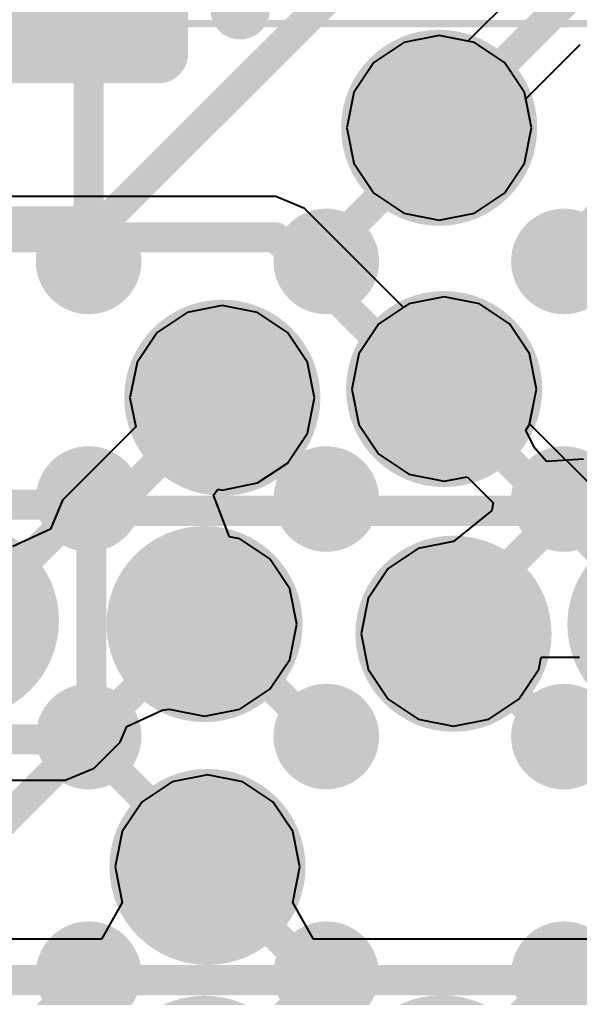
# Model space of a CAD drawing. Header units: millimetres. Extents: x 3.1 to 4.26, y 1.5 to 2.82.
# Drawn here: x 3.8263 to 3.9005, y 2.1324 to 2.262 of the extents above; entities that cross this region are included whole.
import ezdxf

# ---------------------------------------------------------------- set-up
doc = ezdxf.new("R2010")
doc.units = ezdxf.units.MM
doc.header["$MEASUREMENT"] = 0
for name, color, linetype in [('BottomLayer', 5, 'Continuous'), ('BottomOverlay', 54, 'Continuous'), ('BottomPaste', 16, 'Continuous'), ('BottomSolder', 6, 'Continuous'), ('Mechanical13', 56, 'Continuous'), ('Mechanical3', 76, 'Continuous'), ('Mechanical5', 56, 'Continuous'), ('Mechanical7', 56, 'Continuous'), ('Mechanical9', 56, 'Continuous'), ('MidLayer1', 16, 'Continuous'), ('MidLayer2', 76, 'Continuous'), ('TopLayer', 1, 'Continuous'), ('TopOverlay', 2, 'Continuous'), ('TopPaste', 8, 'Continuous'), ('TopSolder', 216, 'Continuous'), ('ViaHoleLayer', 16, 'Continuous')]:
    doc.layers.add(name, color=color, linetype=linetype)

# ---------------------------------------------------------------- blocks, each defined once
blk = doc.blocks.new('21_0735_MXM_9')
at = {"layer": 'TopLayer'}
h = blk.add_hatch(color=1, dxfattribs=at)
edge = h.paths.add_edge_path()
edge.add_arc((0.031496, 0), 0.007, 0, 360)
h = blk.add_hatch(color=1, dxfattribs=at)
edge = h.paths.add_edge_path()
edge.add_arc((0.062992, 0), 0.007, 0, 360)
h = blk.add_hatch(color=1, dxfattribs=at)
edge = h.paths.add_edge_path()
edge.add_arc((0.094488, 0), 0.007, 0, 360)
h = blk.add_hatch(color=1, dxfattribs=at)
edge = h.paths.add_edge_path()
edge.add_arc((0.125984, 0), 0.007, 0, 360)
h = blk.add_hatch(color=1, dxfattribs=at)
edge = h.paths.add_edge_path()
edge.add_arc((0.031496, -0.031496), 0.007, 0, 360)
h = blk.add_hatch(color=1, dxfattribs=at)
edge = h.paths.add_edge_path()
edge.add_arc((0.062992, -0.031496), 0.007, 0, 360)
h = blk.add_hatch(color=1, dxfattribs=at)
edge = h.paths.add_edge_path()
edge.add_arc((0.094488, -0.031496), 0.007, 0, 360)
h = blk.add_hatch(color=1, dxfattribs=at)
edge = h.paths.add_edge_path()
edge.add_arc((0.125984, -0.031496), 0.007, 0, 360)
h = blk.add_hatch(color=1, dxfattribs=at)
edge = h.paths.add_edge_path()
edge.add_arc((0.031496, -0.062992), 0.007, 0, 360)
h = blk.add_hatch(color=1, dxfattribs=at)
edge = h.paths.add_edge_path()
edge.add_arc((0.062992, -0.062992), 0.007, 0, 360)
h = blk.add_hatch(color=1, dxfattribs=at)
edge = h.paths.add_edge_path()
edge.add_arc((0.094488, -0.062992), 0.007, 0, 360)
h = blk.add_hatch(color=1, dxfattribs=at)
edge = h.paths.add_edge_path()
edge.add_arc((0.125984, -0.062992), 0.007, 0, 360)
at = {"layer": 'TopPaste'}
h = blk.add_hatch(color=8, dxfattribs=at)
edge = h.paths.add_edge_path()
edge.add_arc((0.031496, 0), 0.007, 0, 360)
h = blk.add_hatch(color=8, dxfattribs=at)
edge = h.paths.add_edge_path()
edge.add_arc((0.062992, 0), 0.007, 0, 360)
h = blk.add_hatch(color=8, dxfattribs=at)
edge = h.paths.add_edge_path()
edge.add_arc((0.094488, 0), 0.007, 0, 360)
h = blk.add_hatch(color=8, dxfattribs=at)
edge = h.paths.add_edge_path()
edge.add_arc((0.125984, 0), 0.007, 0, 360)
h = blk.add_hatch(color=8, dxfattribs=at)
edge = h.paths.add_edge_path()
edge.add_arc((0.031496, -0.031496), 0.007, 0, 360)
h = blk.add_hatch(color=8, dxfattribs=at)
edge = h.paths.add_edge_path()
edge.add_arc((0.062992, -0.031496), 0.007, 0, 360)
h = blk.add_hatch(color=8, dxfattribs=at)
edge = h.paths.add_edge_path()
edge.add_arc((0.094488, -0.031496), 0.007, 0, 360)
h = blk.add_hatch(color=8, dxfattribs=at)
edge = h.paths.add_edge_path()
edge.add_arc((0.125984, -0.031496), 0.007, 0, 360)
h = blk.add_hatch(color=8, dxfattribs=at)
edge = h.paths.add_edge_path()
edge.add_arc((0.031496, -0.062992), 0.007, 0, 360)
h = blk.add_hatch(color=8, dxfattribs=at)
edge = h.paths.add_edge_path()
edge.add_arc((0.062992, -0.062992), 0.007, 0, 360)
h = blk.add_hatch(color=8, dxfattribs=at)
edge = h.paths.add_edge_path()
edge.add_arc((0.094488, -0.062992), 0.007, 0, 360)
h = blk.add_hatch(color=8, dxfattribs=at)
edge = h.paths.add_edge_path()
edge.add_arc((0.125984, -0.062992), 0.007, 0, 360)
at = {"layer": 'TopSolder'}
h = blk.add_hatch(color=216, dxfattribs=at)
edge = h.paths.add_edge_path()
edge.add_arc((0.031496, 0), 0.007, 0, 360)
h = blk.add_hatch(color=216, dxfattribs=at)
edge = h.paths.add_edge_path()
edge.add_arc((0.062992, 0), 0.007, 0, 360)
h = blk.add_hatch(color=216, dxfattribs=at)
edge = h.paths.add_edge_path()
edge.add_arc((0.094488, 0), 0.007, 0, 360)
h = blk.add_hatch(color=216, dxfattribs=at)
edge = h.paths.add_edge_path()
edge.add_arc((0.125984, 0), 0.007, 0, 360)
h = blk.add_hatch(color=216, dxfattribs=at)
edge = h.paths.add_edge_path()
edge.add_arc((0.031496, -0.031496), 0.007, 0, 360)
h = blk.add_hatch(color=216, dxfattribs=at)
edge = h.paths.add_edge_path()
edge.add_arc((0.062992, -0.031496), 0.007, 0, 360)
h = blk.add_hatch(color=216, dxfattribs=at)
edge = h.paths.add_edge_path()
edge.add_arc((0.094488, -0.031496), 0.007, 0, 360)
h = blk.add_hatch(color=216, dxfattribs=at)
edge = h.paths.add_edge_path()
edge.add_arc((0.125984, -0.031496), 0.007, 0, 360)
h = blk.add_hatch(color=216, dxfattribs=at)
edge = h.paths.add_edge_path()
edge.add_arc((0.031496, -0.062992), 0.007, 0, 360)
h = blk.add_hatch(color=216, dxfattribs=at)
edge = h.paths.add_edge_path()
edge.add_arc((0.062992, -0.062992), 0.007, 0, 360)
h = blk.add_hatch(color=216, dxfattribs=at)
edge = h.paths.add_edge_path()
edge.add_arc((0.094488, -0.062992), 0.007, 0, 360)
h = blk.add_hatch(color=216, dxfattribs=at)
edge = h.paths.add_edge_path()
edge.add_arc((0.125984, -0.062992), 0.007, 0, 360)
at = {"layer": 'Mechanical13', "const_width": 0.001}
blk.add_lwpolyline([(0.1575, 0.1575), (0.1575, -0.1575)], dxfattribs=at)
at = {"layer": 'TopOverlay', "const_width": 0.006}
blk.add_lwpolyline([(0.1575, 0), (0.1675, 0)], dxfattribs=at)
at = {"layer": 'TopOverlay', "const_width": 0.003}
blk.add_lwpolyline([(0.156, 0, 1), (0.159, 0, 1)], format="xyb", close=True, dxfattribs=at)
blk = doc.blocks.new('FP_GRM033_0_03_MFG_B_23')
at = {"layer": 'BottomLayer'}
for points in [[(-0.01427, 0.00591), (-0.00443, 0.00591), (-0.00443, -0.00591), (-0.01427, -0.00591)], [(0.00443, 0.00591), (0.01427, 0.00591), (0.01427, -0.00591), (0.00443, -0.00591)]]:
    blk.add_hatch(color=5, dxfattribs=at).paths.add_polyline_path(points)
at = {"layer": 'BottomPaste'}
for points in [[(-0.01427, 0.00591), (-0.00443, 0.00591), (-0.00443, -0.00591), (-0.01427, -0.00591)], [(0.00443, 0.00591), (0.01427, 0.00591), (0.01427, -0.00591), (0.00443, -0.00591)]]:
    blk.add_hatch(color=16, dxfattribs=at).paths.add_polyline_path(points)
at = {"layer": 'BottomSolder'}
for points in [[(-0.01427, 0.00591), (-0.00443, 0.00591), (-0.00443, -0.00591), (-0.01427, -0.00591)], [(0.00443, 0.00591), (0.01427, 0.00591), (0.01427, -0.00591), (0.00443, -0.00591)]]:
    blk.add_hatch(color=6, dxfattribs=at).paths.add_polyline_path(points)
at = {"layer": 'BottomOverlay', "const_width": 0.00787}
for points in [[(-0.0124, 0.02126), (0.0124, 0.02126)], [(-0.0124, -0.02126), (0.0124, -0.02126)]]:
    blk.add_lwpolyline(points, dxfattribs=at)
at = {"layer": 'BottomOverlay', "const_width": 0.00394}
for points in [[(-0.01437, 0.02126, 1), (-0.01043, 0.02126, 1)], [(0.01043, 0.02126, 1), (0.01437, 0.02126, 1)], [(-0.01437, -0.02126, 1), (-0.01043, -0.02126, 1)], [(0.01043, -0.02126, 1), (0.01437, -0.02126, 1)]]:
    blk.add_lwpolyline(points, format="xyb", close=True, dxfattribs=at)
at = {"layer": 'Mechanical3', "const_width": 0.00787}
for points in [[(-0.0124, 0.0065), (0.0124, 0.0065)], [(-0.0124, 0.0065), (-0.0124, -0.0065)], [(0.0124, 0.0065), (0.0124, -0.0065)], [(-0.0124, -0.0065), (0.0124, -0.0065)]]:
    blk.add_lwpolyline(points, dxfattribs=at)
at = {"layer": 'Mechanical3', "const_width": 0.00394}
for points in [[(-0.01437, 0.0065, 1), (-0.01043, 0.0065, 1)], [(-0.01437, 0.0065, 1), (-0.01043, 0.0065, 1)], [(0.01043, 0.0065, 1), (0.01437, 0.0065, 1)], [(0.01043, 0.0065, 1), (0.01437, 0.0065, 1)], [(-0.01437, -0.0065, 1), (-0.01043, -0.0065, 1)], [(-0.01437, -0.0065, 1), (-0.01043, -0.0065, 1)], [(0.01043, -0.0065, 1), (0.01437, -0.0065, 1)], [(0.01043, -0.0065, 1), (0.01437, -0.0065, 1)]]:
    blk.add_lwpolyline(points, format="xyb", close=True, dxfattribs=at)
at = {"layer": 'Mechanical5', "const_width": 0.00787}
for points in [[(-0.01821, 0.01043), (0.01821, 0.01043)], [(-0.01821, 0.01043), (-0.01821, -0.01043)], [(0.01821, 0.01043), (0.01821, -0.01043)], [(-0.01821, -0.01043), (0.01821, -0.01043)]]:
    blk.add_lwpolyline(points, dxfattribs=at)
at = {"layer": 'Mechanical5', "const_width": 0.00394}
for points in [[(-0.02018, 0.01043, 1), (-0.01624, 0.01043, 1)], [(-0.02018, 0.01043, 1), (-0.01624, 0.01043, 1)], [(0.01624, 0.01043, 1), (0.02018, 0.01043, 1)], [(0.01624, 0.01043, 1), (0.02018, 0.01043, 1)], [(-0.02018, -0.01043, 1), (-0.01624, -0.01043, 1)], [(-0.02018, -0.01043, 1), (-0.01624, -0.01043, 1)], [(0.01624, -0.01043, 1), (0.02018, -0.01043, 1)], [(0.01624, -0.01043, 1), (0.02018, -0.01043, 1)]]:
    blk.add_lwpolyline(points, format="xyb", close=True, dxfattribs=at)
at = {"layer": 'Mechanical7', "const_width": 0.00787}
for points in [[(-0.01821, 0.01043), (0.01821, 0.01043)], [(-0.01821, 0.01043), (-0.01821, -0.01043)], [(0.01821, 0.01043), (0.01821, -0.01043)], [(-0.01821, -0.01043), (0.01821, -0.01043)]]:
    blk.add_lwpolyline(points, dxfattribs=at)
at = {"layer": 'Mechanical7', "const_width": 0.00394}
for points in [[(-0.02018, 0.01043, 1), (-0.01624, 0.01043, 1)], [(-0.02018, 0.01043, 1), (-0.01624, 0.01043, 1)], [(0.01624, 0.01043, 1), (0.02018, 0.01043, 1)], [(0.01624, 0.01043, 1), (0.02018, 0.01043, 1)], [(-0.02018, -0.01043, 1), (-0.01624, -0.01043, 1)], [(-0.02018, -0.01043, 1), (-0.01624, -0.01043, 1)], [(0.01624, -0.01043, 1), (0.02018, -0.01043, 1)], [(0.01624, -0.01043, 1), (0.02018, -0.01043, 1)]]:
    blk.add_lwpolyline(points, format="xyb", close=True, dxfattribs=at)
at = {"layer": 'Mechanical9', "const_width": 0.00394}
for points in [[(0, 0.01969), (0, -0.01969)], [(-0.01969, 0), (0.01969, 0)]]:
    blk.add_lwpolyline(points, dxfattribs=at)
at = {"layer": 'Mechanical9', "const_width": 0.00197}
for points in [[(-0.00098, 0.01969, 1), (0.00098, 0.01969, 1)], [(-0.02067, 0, 1), (-0.0187, 0, 1)], [(0.0187, 0, 1), (0.02067, 0, 1)], [(-0.00098, -0.01969, 1), (0.00098, -0.01969, 1)]]:
    blk.add_lwpolyline(points, format="xyb", close=True, dxfattribs=at)
at = {"layer": 'Mechanical7', "text_generation_flag": 2}
blk.add_text('C9', height=0.03937, rotation=180, dxfattribs=at).set_placement((0, -0.00041))

msp = doc.modelspace()

# ---------------------------------------------------------------- hatches: boundary and pattern name
at = {"layer": 'BottomLayer'}
h = msp.add_hatch(color=5, dxfattribs=at)
edge = h.paths.add_edge_path()
edge.add_arc((3.88189, 2.24764), 0.009, 0, 360)
h = msp.add_hatch(color=5, dxfattribs=at)
edge = h.paths.add_edge_path()
edge.add_arc((3.88255, 2.213), 0.009, 0, 360)
h = msp.add_hatch(color=5, dxfattribs=at)
edge = h.paths.add_edge_path()
edge.add_arc((3.85315, 2.21185), 0.009, 0, 360)
h = msp.add_hatch(color=5, dxfattribs=at)
edge = h.paths.add_edge_path()
edge.add_arc((3.8185, 2.18228), 0.009, 0, 360)
h = msp.add_hatch(color=5, dxfattribs=at)
edge = h.paths.add_edge_path()
edge.add_arc((3.85079, 2.18185), 0.009, 0, 360)
h = msp.add_hatch(color=5, dxfattribs=at)
edge = h.paths.add_edge_path()
edge.add_arc((3.88379, 2.18057), 0.009, 0, 360)
h = msp.add_hatch(color=5, dxfattribs=at)
edge = h.paths.add_edge_path()
edge.add_arc((3.85118, 2.14965), 0.009, 0, 360)
at = {"layer": 'BottomSolder'}
h = msp.add_hatch(color=6, dxfattribs=at)
edge = h.paths.add_edge_path()
edge.add_arc((3.88189, 2.24764), 0.013, 0, 360)
h = msp.add_hatch(color=6, dxfattribs=at)
edge = h.paths.add_edge_path()
edge.add_arc((3.88255, 2.213), 0.013, 0, 360)
h = msp.add_hatch(color=6, dxfattribs=at)
edge = h.paths.add_edge_path()
edge.add_arc((3.85315, 2.21185), 0.013, 0, 360)
h = msp.add_hatch(color=6, dxfattribs=at)
edge = h.paths.add_edge_path()
edge.add_arc((3.8185, 2.18228), 0.013, 0, 360)
h = msp.add_hatch(color=6, dxfattribs=at)
edge = h.paths.add_edge_path()
edge.add_arc((3.85079, 2.18185), 0.013, 0, 360)
h = msp.add_hatch(color=6, dxfattribs=at)
edge = h.paths.add_edge_path()
edge.add_arc((3.91188, 2.18179), 0.013, 0, 360)
h = msp.add_hatch(color=6, dxfattribs=at)
edge = h.paths.add_edge_path()
edge.add_arc((3.88379, 2.18057), 0.013, 0, 360)
h = msp.add_hatch(color=6, dxfattribs=at)
edge = h.paths.add_edge_path()
edge.add_arc((3.85118, 2.14965), 0.013, 0, 360)
h = msp.add_hatch(color=6, dxfattribs=at)
edge = h.paths.add_edge_path()
edge.add_arc((3.85079, 2.11958), 0.013, 0, 360)
h = msp.add_hatch(color=6, dxfattribs=at)
edge = h.paths.add_edge_path()
edge.add_arc((3.88224, 2.11965), 0.013, 0, 360)
at = {"layer": 'MidLayer1'}
h = msp.add_hatch(color=16, dxfattribs=at)
edge = h.paths.add_edge_path()
edge.add_arc((3.88189, 2.24764), 0.009, 0, 360)
h = msp.add_hatch(color=16, dxfattribs=at)
edge = h.paths.add_edge_path()
edge.add_arc((3.88255, 2.213), 0.009, 0, 360)
h = msp.add_hatch(color=16, dxfattribs=at)
edge = h.paths.add_edge_path()
edge.add_arc((3.85315, 2.21185), 0.009, 0, 360)
h = msp.add_hatch(color=16, dxfattribs=at)
edge = h.paths.add_edge_path()
edge.add_arc((3.8185, 2.18228), 0.009, 0, 360)
h = msp.add_hatch(color=16, dxfattribs=at)
edge = h.paths.add_edge_path()
edge.add_arc((3.85079, 2.18185), 0.009, 0, 360)
h = msp.add_hatch(color=16, dxfattribs=at)
edge = h.paths.add_edge_path()
edge.add_arc((3.88379, 2.18057), 0.009, 0, 360)
h = msp.add_hatch(color=16, dxfattribs=at)
edge = h.paths.add_edge_path()
edge.add_arc((3.85118, 2.14965), 0.009, 0, 360)
at = {"layer": 'MidLayer2'}
h = msp.add_hatch(color=76, dxfattribs=at)
edge = h.paths.add_edge_path()
edge.add_arc((3.88189, 2.24764), 0.009, 0, 360)
h = msp.add_hatch(color=76, dxfattribs=at)
edge = h.paths.add_edge_path()
edge.add_arc((3.88255, 2.213), 0.009, 0, 360)
h = msp.add_hatch(color=76, dxfattribs=at)
edge = h.paths.add_edge_path()
edge.add_arc((3.85315, 2.21185), 0.009, 0, 360)
h = msp.add_hatch(color=76, dxfattribs=at)
edge = h.paths.add_edge_path()
edge.add_arc((3.8185, 2.18228), 0.009, 0, 360)
h = msp.add_hatch(color=76, dxfattribs=at)
edge = h.paths.add_edge_path()
edge.add_arc((3.85079, 2.18185), 0.009, 0, 360)
h = msp.add_hatch(color=76, dxfattribs=at)
edge = h.paths.add_edge_path()
edge.add_arc((3.88379, 2.18057), 0.009, 0, 360)
h = msp.add_hatch(color=76, dxfattribs=at)
edge = h.paths.add_edge_path()
edge.add_arc((3.85118, 2.14965), 0.009, 0, 360)
at = {"layer": 'TopLayer'}
h = msp.add_hatch(color=1, dxfattribs=at)
edge = h.paths.add_edge_path()
edge.add_arc((3.88189, 2.24764), 0.009, 0, 360)
h = msp.add_hatch(color=1, dxfattribs=at)
edge = h.paths.add_edge_path()
edge.add_arc((3.88255, 2.213), 0.009, 0, 360)
h = msp.add_hatch(color=1, dxfattribs=at)
edge = h.paths.add_edge_path()
edge.add_arc((3.85315, 2.21185), 0.009, 0, 360)
h = msp.add_hatch(color=1, dxfattribs=at)
edge = h.paths.add_edge_path()
edge.add_arc((3.8185, 2.18228), 0.009, 0, 360)
h = msp.add_hatch(color=1, dxfattribs=at)
edge = h.paths.add_edge_path()
edge.add_arc((3.85079, 2.18185), 0.009, 0, 360)
h = msp.add_hatch(color=1, dxfattribs=at)
edge = h.paths.add_edge_path()
edge.add_arc((3.88379, 2.18057), 0.009, 0, 360)
h = msp.add_hatch(color=1, dxfattribs=at)
edge = h.paths.add_edge_path()
edge.add_arc((3.85118, 2.14965), 0.009, 0, 360)
at = {"layer": 'TopSolder'}
h = msp.add_hatch(color=216, dxfattribs=at)
edge = h.paths.add_edge_path()
edge.add_arc((3.88189, 2.24764), 0.013, 0, 360)
h = msp.add_hatch(color=216, dxfattribs=at)
edge = h.paths.add_edge_path()
edge.add_arc((3.88255, 2.213), 0.013, 0, 360)
h = msp.add_hatch(color=216, dxfattribs=at)
edge = h.paths.add_edge_path()
edge.add_arc((3.85315, 2.21185), 0.013, 0, 360)
h = msp.add_hatch(color=216, dxfattribs=at)
edge = h.paths.add_edge_path()
edge.add_arc((3.8185, 2.18228), 0.013, 0, 360)
h = msp.add_hatch(color=216, dxfattribs=at)
edge = h.paths.add_edge_path()
edge.add_arc((3.85079, 2.18185), 0.013, 0, 360)
h = msp.add_hatch(color=216, dxfattribs=at)
edge = h.paths.add_edge_path()
edge.add_arc((3.91188, 2.18179), 0.013, 0, 360)
h = msp.add_hatch(color=216, dxfattribs=at)
edge = h.paths.add_edge_path()
edge.add_arc((3.88379, 2.18057), 0.013, 0, 360)
h = msp.add_hatch(color=216, dxfattribs=at)
edge = h.paths.add_edge_path()
edge.add_arc((3.85118, 2.14965), 0.013, 0, 360)
h = msp.add_hatch(color=216, dxfattribs=at)
edge = h.paths.add_edge_path()
edge.add_arc((3.85079, 2.11958), 0.013, 0, 360)
h = msp.add_hatch(color=216, dxfattribs=at)
edge = h.paths.add_edge_path()
edge.add_arc((3.88224, 2.11965), 0.013, 0, 360)
at = {"layer": 'ViaHoleLayer'}
h = msp.add_hatch(color=16, dxfattribs=at)
edge = h.paths.add_edge_path()
edge.add_arc((3.88189, 2.24764), 0.004, 0, 360)
h = msp.add_hatch(color=16, dxfattribs=at)
edge = h.paths.add_edge_path()
edge.add_arc((3.88255, 2.213), 0.004, 0, 360)
h = msp.add_hatch(color=16, dxfattribs=at)
edge = h.paths.add_edge_path()
edge.add_arc((3.85315, 2.21185), 0.004, 0, 360)
h = msp.add_hatch(color=16, dxfattribs=at)
edge = h.paths.add_edge_path()
edge.add_arc((3.85079, 2.18185), 0.004, 0, 360)
h = msp.add_hatch(color=16, dxfattribs=at)
edge = h.paths.add_edge_path()
edge.add_arc((3.88379, 2.18057), 0.004, 0, 360)
h = msp.add_hatch(color=16, dxfattribs=at)
edge = h.paths.add_edge_path()
edge.add_arc((3.85118, 2.14965), 0.004, 0, 360)

# ---------------------------------------------------------------- linework, layer by layer
at = {"layer": 'BottomLayer', "const_width": 0.004}
for points in [[(3.83757, 2.23521), (3.87283, 2.27047)], [(3.75967, 2.23521), (3.83757, 2.23521)], [(3.85118, 2.14965), (3.86557, 2.13525)], [(3.86557, 1.94566), (3.86557, 2.13525)]]:
    msp.add_lwpolyline(points, dxfattribs=at)
at = {"layer": 'BottomLayer', "const_width": 0.002}
for points in [[(3.83657, 2.23521, 1), (3.83857, 2.23521, 1)], [(3.83657, 2.23521, 1), (3.83857, 2.23521, 1)], [(3.85018, 2.14965, 1), (3.85218, 2.14965, 1)], [(3.86457, 2.13525, 1), (3.86657, 2.13525, 1)], [(3.86457, 2.13525, 1), (3.86657, 2.13525, 1)]]:
    msp.add_lwpolyline(points, format="xyb", close=True, dxfattribs=at)
at = {"layer": 'MidLayer1'}
for p, q in [((3.94332, 2.31672), (3.88571, 2.25911)), ((3.88189, 2.25987), (3.87721, 2.25894)), ((3.88571, 2.25911), (3.88189, 2.25987)), ((3.87721, 2.25894), (3.87324, 2.25629)), ((3.89336, 2.25146), (3.90057, 2.25866)), ((3.87324, 2.25629), (3.87059, 2.25232)), ((3.87059, 2.25232), (3.86965, 2.24764)), ((3.89412, 2.24764), (3.89336, 2.25146)), ((3.86965, 2.24764), (3.87059, 2.24296)), ((3.89319, 2.24296), (3.89412, 2.24764)), ((3.87059, 2.24296), (3.87324, 2.23899)), ((3.89054, 2.23899), (3.89319, 2.24296)), ((3.87324, 2.23899), (3.87721, 2.23633)), ((3.88657, 2.23633), (3.89054, 2.23899)), ((3.86023, 2.23852), (3.81724, 2.23852)), ((3.86406, 2.23694), (3.86023, 2.23852)), ((3.86023, 2.23852), (3.86023, 2.23852)), ((3.87716, 2.22383), (3.86406, 2.23694)), ((3.87721, 2.23633), (3.88189, 2.2354)), ((3.88189, 2.2354), (3.88657, 2.23633)), ((3.88255, 2.22524), (3.87787, 2.22431)), ((3.88724, 2.22431), (3.88255, 2.22524)), ((3.87787, 2.22431), (3.87716, 2.22383)), ((3.89121, 2.22166), (3.88724, 2.22431)), ((3.89386, 2.21769), (3.89121, 2.22166)), ((3.89479, 2.213), (3.89386, 2.21769)), ((3.89386, 2.20832), (3.89479, 2.213)), ((3.89336, 2.20757), (3.89386, 2.20832)), ((3.89454, 2.2052), (3.89336, 2.20757)), ((3.89611, 2.2034), (3.89454, 2.2052)), ((3.90104, 2.20369), (3.89611, 2.2034))]:
    msp.add_line(p, q, dxfattribs=at)
at = {"layer": 'MidLayer1', "const_width": 0.004}
for points in [[(3.88189, 2.24764), (3.95157, 2.31732)], [(3.5936, 2.23311), (3.86023, 2.23311)], [(3.86023, 2.23311), (3.88114, 2.2122)], [(3.88114, 2.2122), (3.88195, 2.213)], [(3.88195, 2.213), (3.88255, 2.213)], [(3.7362, 2.19768), (3.83722, 2.19768)], [(3.83722, 2.19768), (3.83805, 2.19685)], [(3.83805, 2.19685), (3.89477, 2.19685)], [(3.89477, 2.19685), (3.89559, 2.19768)], [(3.89559, 2.19768), (4.09524, 2.19768)], [(3.81936, 2.15086), (3.85035, 2.18185)], [(3.85035, 2.18185), (3.85079, 2.18185)], [(3.88379, 2.18057), (3.89782, 2.16654)], [(3.89782, 2.16654), (3.98858, 2.16654)], [(3.89845, 2.13465), (3.91503, 2.15122)], [(3.7378, 2.13465), (3.89845, 2.13465)]]:
    msp.add_lwpolyline(points, dxfattribs=at)
at = {"layer": 'MidLayer1', "const_width": 0.002}
for points in [[(3.88089, 2.24764, 1), (3.88289, 2.24764, 1)], [(3.85923, 2.23311, 1), (3.86123, 2.23311, 1)], [(3.85923, 2.23311, 1), (3.86123, 2.23311, 1)], [(3.88014, 2.2122, 1), (3.88214, 2.2122, 1)], [(3.88014, 2.2122, 1), (3.88214, 2.2122, 1)], [(3.88095, 2.213, 1), (3.88295, 2.213, 1)], [(3.88095, 2.213, 1), (3.88295, 2.213, 1)], [(3.88155, 2.213, 1), (3.88355, 2.213, 1)], [(3.83622, 2.19768, 1), (3.83822, 2.19768, 1)], [(3.83622, 2.19768, 1), (3.83822, 2.19768, 1)], [(3.83705, 2.19685, 1), (3.83905, 2.19685, 1)], [(3.83705, 2.19685, 1), (3.83905, 2.19685, 1)], [(3.89377, 2.19685, 1), (3.89577, 2.19685, 1)], [(3.89377, 2.19685, 1), (3.89577, 2.19685, 1)], [(3.89459, 2.19768, 1), (3.89659, 2.19768, 1)], [(3.89459, 2.19768, 1), (3.89659, 2.19768, 1)], [(3.84935, 2.18185, 1), (3.85135, 2.18185, 1)], [(3.84935, 2.18185, 1), (3.85135, 2.18185, 1)], [(3.84979, 2.18185, 1), (3.85179, 2.18185, 1)], [(3.88279, 2.18057, 1), (3.88479, 2.18057, 1)], [(3.89682, 2.16654, 1), (3.89882, 2.16654, 1)], [(3.89682, 2.16654, 1), (3.89882, 2.16654, 1)], [(3.89745, 2.13465, 1), (3.89945, 2.13465, 1)], [(3.89745, 2.13465, 1), (3.89945, 2.13465, 1)]]:
    msp.add_lwpolyline(points, format="xyb", close=True, dxfattribs=at)
at = {"layer": 'MidLayer2'}
for p, q in [((3.88189, 2.25987), (3.87721, 2.25894)), ((3.88657, 2.25894), (3.88189, 2.25987)), ((3.87721, 2.25894), (3.87324, 2.25629)), ((3.89054, 2.25629), (3.88657, 2.25894)), ((3.87324, 2.25629), (3.87059, 2.25232)), ((3.89319, 2.25232), (3.89054, 2.25629)), ((3.87059, 2.25232), (3.86965, 2.24764)), ((3.89412, 2.24764), (3.89319, 2.25232)), ((3.86965, 2.24764), (3.87059, 2.24296)), ((3.89319, 2.24296), (3.89412, 2.24764)), ((3.87059, 2.24296), (3.87324, 2.23899)), ((3.89054, 2.23899), (3.89319, 2.24296)), ((3.87324, 2.23899), (3.87721, 2.23633)), ((3.88657, 2.23633), (3.89054, 2.23899)), ((3.87721, 2.23633), (3.88189, 2.2354)), ((3.88189, 2.2354), (3.88657, 2.23633)), ((3.88255, 2.22524), (3.87787, 2.22431)), ((3.88724, 2.22431), (3.88255, 2.22524)), ((3.85315, 2.22409), (3.84847, 2.22315)), ((3.85783, 2.22315), (3.85315, 2.22409)), ((3.87787, 2.22431), (3.8739, 2.22166)), ((3.89121, 2.22166), (3.88724, 2.22431)), ((3.84847, 2.22315), (3.8445, 2.2205)), ((3.8618, 2.2205), (3.85783, 2.22315)), ((3.8739, 2.22166), (3.87125, 2.21769)), ((3.89386, 2.21769), (3.89121, 2.22166)), ((3.8445, 2.2205), (3.84185, 2.21653)), ((3.86445, 2.21653), (3.8618, 2.2205)), ((3.87125, 2.21769), (3.87032, 2.213)), ((3.89479, 2.213), (3.89386, 2.21769)), ((3.84185, 2.21653), (3.84091, 2.21185)), ((3.86538, 2.21185), (3.86445, 2.21653)), ((3.87032, 2.213), (3.87125, 2.20832)), ((3.89387, 2.20839), (3.89479, 2.213)), ((3.84091, 2.21185), (3.84168, 2.208)), ((3.86445, 2.20717), (3.86538, 2.21185)), ((3.84168, 2.208), (3.83196, 2.19828)), ((3.87125, 2.20832), (3.8739, 2.20435)), ((3.90885, 2.19342), (3.89387, 2.20839)), ((3.8618, 2.2032), (3.86445, 2.20717)), ((3.8739, 2.20435), (3.87787, 2.2017)), ((3.85783, 2.20055), (3.8618, 2.2032)), ((3.87787, 2.2017), (3.88255, 2.20077)), ((3.88255, 2.20077), (3.88559, 2.20137)), ((3.88559, 2.20137), (3.88903, 2.19793)), ((3.85315, 2.19962), (3.85783, 2.20055)), ((3.85197, 2.19895), (3.85256, 2.19973)), ((3.8541, 2.19343), (3.85197, 2.19895)), ((3.85256, 2.19973), (3.85315, 2.19962)), ((3.83196, 2.19828), (3.83038, 2.19445)), ((3.88903, 2.19793), (3.88887, 2.19689)), ((3.88887, 2.19689), (3.88379, 2.1928)), ((3.83038, 2.19443), (3.82538, 2.19212)), ((3.83038, 2.19445), (3.83038, 2.19445)), ((3.83038, 2.19445), (3.83038, 2.19443)), ((3.85547, 2.19315), (3.8541, 2.19343)), ((3.85944, 2.1905), (3.85547, 2.19315)), ((3.88379, 2.1928), (3.87911, 2.19187)), ((3.87911, 2.19187), (3.87514, 2.18922)), ((3.86209, 2.18653), (3.85944, 2.1905)), ((3.87514, 2.18922), (3.87249, 2.18525)), ((3.86302, 2.18185), (3.86209, 2.18653)), ((3.87249, 2.18525), (3.87156, 2.18057)), ((3.86209, 2.17717), (3.86302, 2.18185)), ((3.87156, 2.18057), (3.87249, 2.17588)), ((3.85944, 2.1732), (3.86209, 2.17717)), ((3.8951, 2.17588), (3.89541, 2.17745)), ((3.89541, 2.17745), (3.90051, 2.17745)), ((3.87249, 2.17588), (3.87514, 2.17191)), ((3.89245, 2.17191), (3.8951, 2.17588)), ((3.85547, 2.17055), (3.85944, 2.1732)), ((3.87514, 2.17191), (3.87911, 2.16926)), ((3.88848, 2.16926), (3.89245, 2.17191)), ((3.84048, 2.16829), (3.84519, 2.17045)), ((3.84519, 2.17045), (3.84611, 2.17055)), ((3.84611, 2.17055), (3.85079, 2.16962)), ((3.85079, 2.16962), (3.85547, 2.17055)), ((3.87911, 2.16926), (3.88379, 2.16833)), ((3.88379, 2.16833), (3.88848, 2.16926)), ((3.83961, 2.16621), (3.84048, 2.16829)), ((3.83615, 2.16275), (3.83961, 2.16621)), ((3.83961, 2.16621), (3.83961, 2.16621)), ((3.83232, 2.16116), (3.83615, 2.16275)), ((3.79873, 2.16116), (3.83232, 2.16116)), ((3.83232, 2.16116), (3.83232, 2.16116)), ((3.85118, 2.16188), (3.8465, 2.16095)), ((3.85586, 2.16095), (3.85118, 2.16188)), ((3.8465, 2.16095), (3.84253, 2.1583)), ((3.85983, 2.1583), (3.85586, 2.16095)), ((3.84253, 2.1583), (3.83988, 2.15433)), ((3.86248, 2.15433), (3.85983, 2.1583)), ((3.83988, 2.15433), (3.83895, 2.14965)), ((3.86342, 2.14965), (3.86248, 2.15433)), ((3.83895, 2.14965), (3.83988, 2.14496)), ((3.86248, 2.14496), (3.86342, 2.14965)), ((3.83988, 2.14496), (3.83714, 2.14006)), ((3.86522, 2.14006), (3.86248, 2.14496)), ((3.83714, 2.14006), (3.7984, 2.14006)), ((3.90204, 2.14006), (3.86522, 2.14006))]:
    msp.add_line(p, q, dxfattribs=at)
at = {"layer": 'MidLayer2', "const_width": 0.004}
for points in [[(3.88255, 2.21206), (3.88255, 2.213)], [(3.83579, 2.19445), (3.85315, 2.21181)], [(3.85315, 2.21181), (3.85315, 2.21185)], [(3.88255, 2.21206), (3.91188, 2.18273)], [(3.83579, 2.17004), (3.83579, 2.19445)], [(3.83232, 2.16657), (3.83579, 2.17004)], [(3.5528, 2.16657), (3.83232, 2.16657)], [(3.73819, 2.13465), (3.92992, 2.13465)]]:
    msp.add_lwpolyline(points, dxfattribs=at)
at = {"layer": 'MidLayer2', "const_width": 0.002}
for points in [[(3.88155, 2.213, 1), (3.88355, 2.213, 1)], [(3.85215, 2.21185, 1), (3.85415, 2.21185, 1)], [(3.85215, 2.21181, 1), (3.85415, 2.21181, 1)], [(3.85215, 2.21181, 1), (3.85415, 2.21181, 1)], [(3.88155, 2.21206, 1), (3.88355, 2.21206, 1)], [(3.88155, 2.21206, 1), (3.88355, 2.21206, 1)], [(3.83479, 2.19445, 1), (3.83679, 2.19445, 1)], [(3.83479, 2.19445, 1), (3.83679, 2.19445, 1)], [(3.83479, 2.17004, 1), (3.83679, 2.17004, 1)], [(3.83479, 2.17004, 1), (3.83679, 2.17004, 1)], [(3.83132, 2.16657, 1), (3.83332, 2.16657, 1)], [(3.83132, 2.16657, 1), (3.83332, 2.16657, 1)]]:
    msp.add_lwpolyline(points, format="xyb", close=True, dxfattribs=at)
at = {"layer": 'TopLayer', "const_width": 0.004}
for points in [[(3.83543, 2.22992), (3.83543, 2.27402)], [(3.88189, 2.24626), (3.88189, 2.24764)], [(3.86693, 2.2313), (3.88189, 2.24626)], [(3.89843, 2.2313), (3.91417, 2.24705)], [(3.86693, 2.22992), (3.86693, 2.2313)], [(3.89843, 2.22992), (3.89843, 2.2313)], [(3.85315, 2.21185), (3.85333, 2.21185)], [(3.85333, 2.21185), (3.86675, 2.19843)], [(3.81929, 2.18228), (3.83543, 2.19843)], [(3.86675, 2.19843), (3.86693, 2.19843)], [(3.89843, 2.19681), (3.89843, 2.19843)], [(3.88379, 2.18218), (3.89843, 2.19681)], [(3.85079, 2.18185), (3.8514, 2.18185)], [(3.8514, 2.18185), (3.86632, 2.16693)], [(3.88379, 2.18057), (3.88379, 2.18218)], [(3.89843, 2.16693), (3.91188, 2.18038)], [(3.83543, 2.16616), (3.83543, 2.16693)], [(3.86632, 2.16693), (3.86693, 2.16693)], [(3.83543, 2.16616), (3.85118, 2.15041)], [(3.85118, 2.14965), (3.85118, 2.15041)], [(3.81885, 2.11885), (3.83543, 2.13543)], [(3.85107, 2.11958), (3.86693, 2.13543)], [(3.88244, 2.11965), (3.89823, 2.13543)], [(3.89823, 2.13543), (3.89843, 2.13543)]]:
    msp.add_lwpolyline(points, dxfattribs=at)
at = {"layer": 'TopLayer', "const_width": 0.002}
for points in [[(3.88089, 2.24764, 1), (3.88289, 2.24764, 1)], [(3.88089, 2.24626, 1), (3.88289, 2.24626, 1)], [(3.88089, 2.24626, 1), (3.88289, 2.24626, 1)], [(3.86593, 2.2313, 1), (3.86793, 2.2313, 1)], [(3.86593, 2.2313, 1), (3.86793, 2.2313, 1)], [(3.89743, 2.2313, 1), (3.89943, 2.2313, 1)], [(3.89743, 2.2313, 1), (3.89943, 2.2313, 1)], [(3.83443, 2.22992, 1), (3.83643, 2.22992, 1)], [(3.86593, 2.22992, 1), (3.86793, 2.22992, 1)], [(3.89743, 2.22992, 1), (3.89943, 2.22992, 1)], [(3.85215, 2.21185, 1), (3.85415, 2.21185, 1)], [(3.85233, 2.21185, 1), (3.85433, 2.21185, 1)], [(3.85233, 2.21185, 1), (3.85433, 2.21185, 1)], [(3.83443, 2.19843, 1), (3.83643, 2.19843, 1)], [(3.86575, 2.19843, 1), (3.86775, 2.19843, 1)], [(3.86575, 2.19843, 1), (3.86775, 2.19843, 1)], [(3.86593, 2.19843, 1), (3.86793, 2.19843, 1)], [(3.89743, 2.19843, 1), (3.89943, 2.19843, 1)], [(3.89743, 2.19681, 1), (3.89943, 2.19681, 1)], [(3.89743, 2.19681, 1), (3.89943, 2.19681, 1)], [(3.84979, 2.18185, 1), (3.85179, 2.18185, 1)], [(3.8504, 2.18185, 1), (3.8524, 2.18185, 1)], [(3.8504, 2.18185, 1), (3.8524, 2.18185, 1)], [(3.88279, 2.18218, 1), (3.88479, 2.18218, 1)], [(3.88279, 2.18218, 1), (3.88479, 2.18218, 1)], [(3.88279, 2.18057, 1), (3.88479, 2.18057, 1)], [(3.83443, 2.16693, 1), (3.83643, 2.16693, 1)], [(3.86532, 2.16693, 1), (3.86732, 2.16693, 1)], [(3.86532, 2.16693, 1), (3.86732, 2.16693, 1)], [(3.86593, 2.16693, 1), (3.86793, 2.16693, 1)], [(3.89743, 2.16693, 1), (3.89943, 2.16693, 1)], [(3.83443, 2.16616, 1), (3.83643, 2.16616, 1)], [(3.83443, 2.16616, 1), (3.83643, 2.16616, 1)], [(3.85018, 2.15041, 1), (3.85218, 2.15041, 1)], [(3.85018, 2.15041, 1), (3.85218, 2.15041, 1)], [(3.85018, 2.14965, 1), (3.85218, 2.14965, 1)], [(3.83443, 2.13543, 1), (3.83643, 2.13543, 1)], [(3.86593, 2.13543, 1), (3.86793, 2.13543, 1)], [(3.89723, 2.13543, 1), (3.89923, 2.13543, 1)], [(3.89723, 2.13543, 1), (3.89923, 2.13543, 1)], [(3.89743, 2.13543, 1), (3.89943, 2.13543, 1)]]:
    msp.add_lwpolyline(points, format="xyb", close=True, dxfattribs=at)

# ---------------------------------------------------------------- block references
at = {"rotation": 90}
for name, p in [('FP_GRM033_0_03_MFG_B_23', (3.83425, 2.27569)), ('21_0735_MXM_9', (3.83543, 2.10394))]:
    msp.add_blockref(name, p, dxfattribs=at)

doc.saveas('drawing.dxf')
